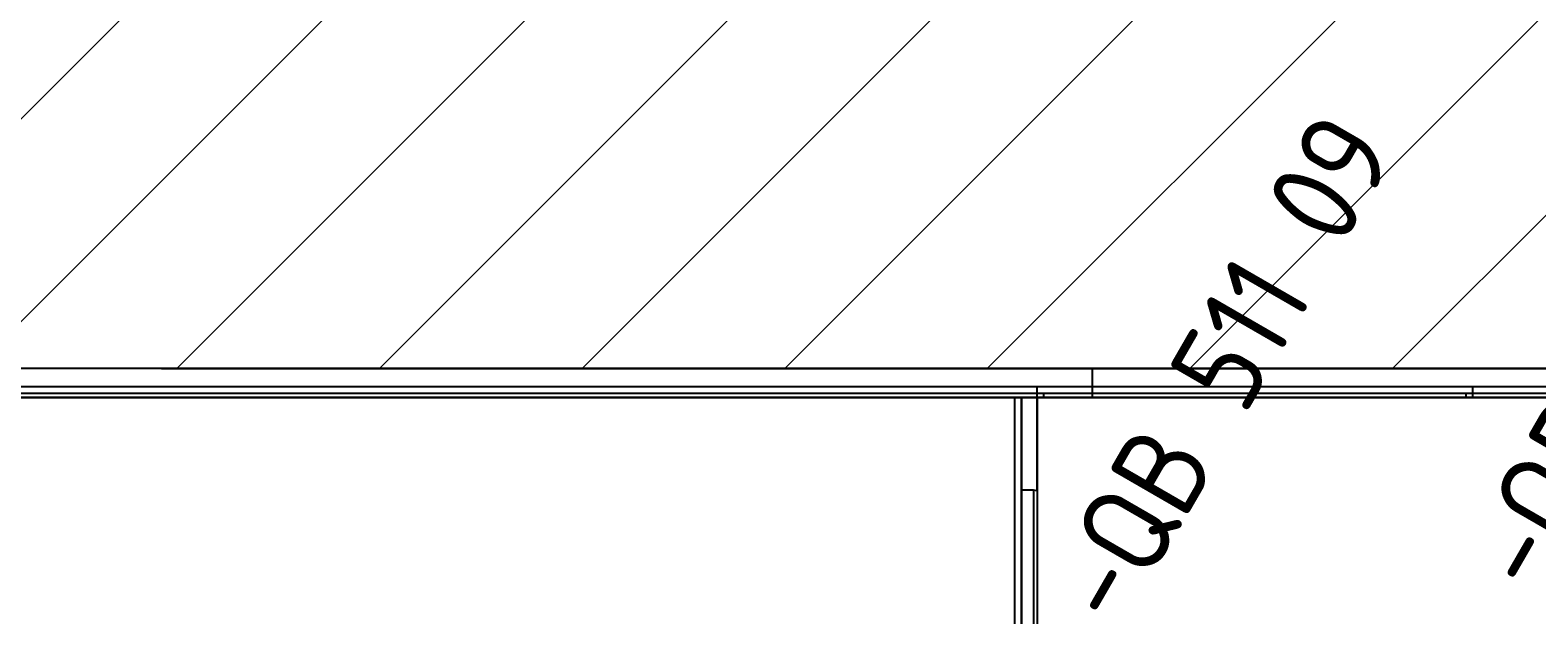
# Model space of a CAD drawing. Header units: millimetres. Extents: x 37984 to 70752, y 14140 to 37584.
# Drawn here: x 45100.4 to 45434.2, y 16713.3 to 16842.9 of the extents above; entities that cross this region are included whole.
import ezdxf
from ezdxf.enums import TextEntityAlignment as Align

# ---------------------------------------------------------------- set-up
doc = ezdxf.new("R2010")
doc.units = ezdxf.units.MM
doc.set_wipeout_variables(frame=1)
doc.layers.add('000-PI-Oprema', color=30, linetype='Continuous', lineweight=5)
doc.layers.add('000-PI-ORMAR', color=2, linetype='Continuous')
doc.layers.add('000-PI_TEXT', color=7, linetype='Continuous')
doc.styles.add('PI0', font='isocpeur.ttf', dxfattribs={"width": 0.9})

# ---------------------------------------------------------------- blocks, each defined once
blk = doc.blocks.new('800mm bez ploce')
at = {"layer": '000-PI-ORMAR'}
for p, q in [((47164.01, 47290.57), (47152.01, 47290.57)), ((47170.01, 47283.97), (47146.01, 47283.97)), ((47146.01, 47283.97), (47146.01, 47281.07)), ((47170.01, 47281.07), (47170.01, 47283.97)), ((47141.76, 47274.57), (47141.76, 47281.07)), ((47141.76, 47281.07), (47909.26, 47281.07)), ((47129.51, 47277.07), (47141.76, 47277.07)), ((47129.51, 47253.93), (47129.51, 47277.07)), ((47129.52, 47274.57), (47129.52, 45290.07)), ((47921.52, 47274.57), (47129.52, 47274.57)), ((47131.01, 47274.57), (47131.01, 47275.57)), ((47131.01, 47275.57), (47141.76, 47275.57)), ((47141.76, 47277.07), (47909.26, 47277.07)), ((47141.76, 47275.57), (47909.26, 47275.57)), ((47126.01, 47254.07), (47126.01, 45303.07)), ((47128.73, 47254.07), (47126.01, 47254.07)), ((47129.52, 47253.93), (47128.73, 47254.07)), ((47128.73, 47254.07), (47128.73, 45303.07))]:
    blk.add_line(p, q, dxfattribs=at)
for centre, start, end in [((47158.41, 47281.37), 124.8208, 166.6054), ((47157.62, 47281.37), 13.3946, 55.1792)]:
    blk.add_arc(centre, 11.2, start, end, dxfattribs=at)
blk = doc.blocks.new('800MM KROV')
at = {"layer": '000-PI-Oprema', "ltscale": 0.25, "transparency": 33554508}
h = blk.add_hatch(dxfattribs=at)
h.set_pattern_fill('ANSI31', color=256, scale=10)
h.set_pattern_definition([(45, (-2864.576, -32441.85), (-22.45064, 22.45064), [])])
h.paths.add_polyline_path([(43479.526, 9283.182), (42687.526, 9283.182), (42687.526, 8996.182), (43479.526, 8996.182)])
at = {"layer": '000-PI-Oprema', "ltscale": 0.01}
blk.add_lwpolyline([(42687.526, 8996.182), (42687.526, 9283.182), (43479.526, 9283.182), (43479.526, 8996.182)], close=True, dxfattribs=at)
at = {"layer": '000-PI-ORMAR'}
for p, q in [((42687.526, 8996.182), (43479.526, 8996.182)), ((43439.026, 8989.682), (42706.026, 8989.682))]:
    blk.add_line(p, q, dxfattribs=at)

msp = doc.modelspace()

# ---------------------------------------------------------------- linework, layer by layer
at = {"layer": '000-PI-ORMAR'}
for p, q in [((45129.483, 16767.904), (46509.468, 16767.904)), ((45040.233, 16763.904), (45407.733, 16763.904)), ((45407.733, 16763.904), (45419.983, 16763.904)), ((45419.983, 16763.904), (45419.983, 16761.404)), ((45419.995, 16761.404), (45027.995, 16761.404)), ((45040.233, 16762.404), (45407.733, 16762.404)), ((45318.483, 16761.404), (45318.483, 14776.904)), ((45319.983, 16761.404), (45319.983, 14776.904)), ((45319.995, 14776.904), (45319.995, 16761.404)), ((45406.983, 16761.404), (45383.483, 16761.404)), ((45407.733, 16762.404), (45418.483, 16762.404)), ((45418.483, 16762.404), (45418.483, 16761.404)), ((45319.983, 16740.904), (45319.983, 14789.904)), ((45319.983, 16740.904), (45319.983, 14789.904))]:
    msp.add_line(p, q, dxfattribs=at)

# ---------------------------------------------------------------- block references
at = {"layer": '000-PI-Oprema', "ltscale": 0.25}
msp.add_blockref('800mm bez ploce', (-1806.028, -30513.162), dxfattribs=at)

# ---------------------------------------------------------------- next in the draw order: wipeouts: each hides what was drawn before it
msp.add_wipeout([(44925.511, 17054.973), (45717.511, 17054.973), (45717.511, 16767.973), (44925.511, 16767.973)])

# ---------------------------------------------------------------- next in the draw order: block references
at = {"layer": '000-PI-ORMAR'}
msp.add_blockref('800MM KROV', (2237.984, 7771.791), dxfattribs=at)

# ---------------------------------------------------------------- next in the draw order: texts
at = {"layer": '000-PI_TEXT', "style": 'PI0', "width": 0.9}
for s, p in [('-QB 512 09', (45471.223, 16768.535)), ('-QB 511 09', (45377.883, 16759.848))]:
    msp.add_text(s, height=20, rotation=60, dxfattribs=at).set_placement(p, align=Align.BOTTOM_CENTER)

doc.saveas('drawing.dxf')
